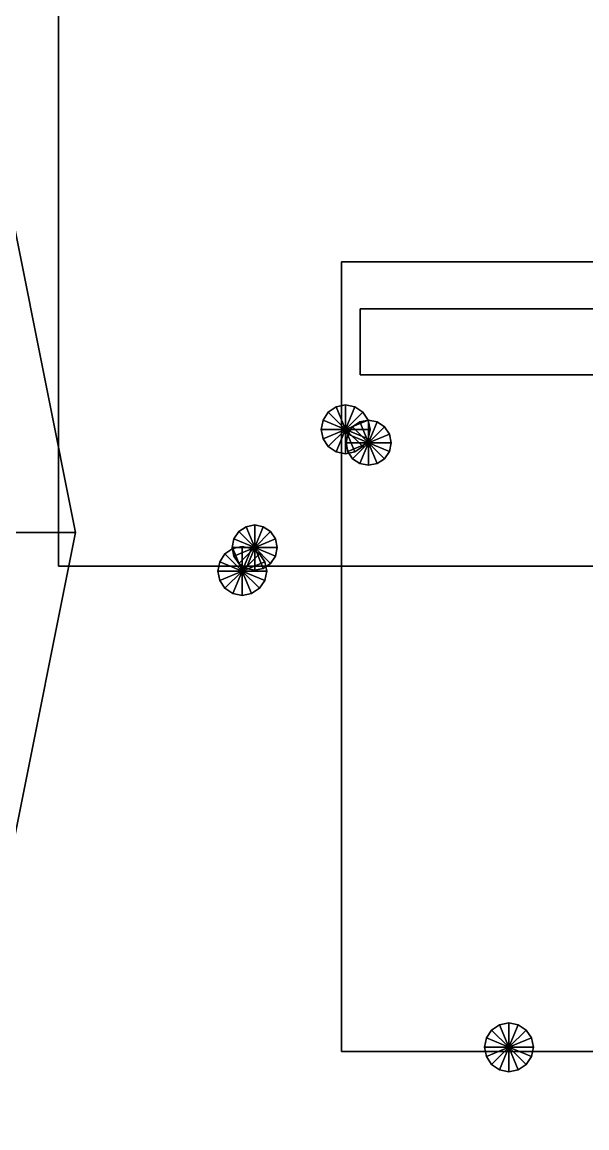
# Model space of a CAD drawing. Header units: millimetres. Extents: x -8000 to 18500, y -500 to 32500.
# Drawn here: x 5592 to 5892, y 2783 to 3371 of the extents above; entities that cross this region are included whole.
import ezdxf

# ---------------------------------------------------------------- set-up
doc = ezdxf.new("R2010")
doc.units = ezdxf.units.MM
for name, color, linetype in [('3D-FINISH', 7, 'Continuous'), ('3D-FURNITURE', 7, 'Continuous'), ('3D-ROOF', 7, 'Continuous'), ('3D-SLABS', 7, 'Continuous')]:
    doc.layers.add(name, color=color, linetype=linetype)

msp = doc.modelspace()

# ---------------------------------------------------------------- linework, layer by layer
at = {"layer": '3D-FINISH', "color": 7}
for points in [[(200, 200, 590), (200, 9800, 590), (9800, 9800, 590), (9800, 200, 590)], [(200, 200, 600), (9800, 200, 600), (9800, 9800, 600), (200, 9800, 600)], [(200, 200, 3990), (200, 9800, 3990), (9800, 9800, 3990), (9800, 200, 3990)], [(200, 200, 4000), (9800, 200, 4000), (9800, 9800, 4000), (200, 9800, 4000)]]:
    msp.add_3dface(points, dxfattribs=at)
at = {"layer": '3D-FURNITURE', "color": 7}
for points in [[(5610.97, 3082.09, 1010), (5610.97, 3502.09, 1010), (6030.97, 3502.09, 1010), (6030.97, 3082.09, 1010)], [(5610.97, 3082.09, 1010), (5610.97, 3082.09, 1050), (5610.97, 3502.09, 1050), (5610.97, 3502.09, 1010)], [(5610.97, 3082.09, 1050), (6030.97, 3082.09, 1050), (6030.97, 3502.09, 1050), (5610.97, 3502.09, 1050)], [(5200, 3100, 1330), (5620, 3100, 1330), (5588.03, 3260.73, 1330), (5200, 3100, 1330)], [(5200, 3100, 1298), (5588.03, 3260.73, 1298), (5620, 3100, 1298), (5200, 3100, 1298)], [(5620, 3100, 1298), (5588.03, 3260.73, 1298), (5588.03, 3260.73, 1330), (5620, 3100, 1330)], [(5761.58, 2823.9, 1010), (5761.58, 3243.9, 1010), (6181.58, 3243.9, 1010), (6181.58, 2823.9, 1010)], [(5761.58, 3243.9, 1010), (5761.58, 3243.9, 1050), (6181.58, 3243.9, 1050), (6181.58, 3243.9, 1010)], [(5761.58, 2823.9, 1010), (5761.58, 2823.9, 1050), (5761.58, 3243.9, 1050), (5761.58, 3243.9, 1010)], [(5761.58, 2823.9, 1050), (6181.58, 2823.9, 1050), (6181.58, 3243.9, 1050), (5761.58, 3243.9, 1050)], [(5771.58, 3183.9, 1300), (5771.58, 3218.9, 1300), (6171.58, 3218.9, 1300), (6171.58, 3183.9, 1300)], [(5771.58, 3218.9, 1300), (5771.58, 3218.9, 1390), (6171.58, 3218.9, 1390), (6171.58, 3218.9, 1300)], [(5771.58, 3183.9, 1300), (5771.58, 3183.9, 1390), (5771.58, 3218.9, 1390), (5771.58, 3218.9, 1300)], [(5771.58, 3183.9, 1390), (6171.58, 3183.9, 1390), (6171.58, 3218.9, 1390), (5771.58, 3218.9, 1390)], [(5771.58, 3183.9, 1300), (6171.58, 3183.9, 1300), (6171.58, 3183.9, 1390), (5771.58, 3183.9, 1390)], [(5758.81, 3166.82, 600), (5754.59, 3164, 600), (5754.59, 3164, 1030), (5758.81, 3166.82, 1030)], [(5763.78, 3154.81, 1030), (5758.81, 3166.82, 1030), (5754.59, 3164, 1030), (5763.78, 3154.81, 1030)], [(5763.78, 3154.81, 600), (5754.59, 3164, 600), (5758.81, 3166.82, 600), (5763.78, 3154.81, 600)], [(5763.78, 3167.81, 600), (5758.81, 3166.82, 600), (5758.81, 3166.82, 1030), (5763.78, 3167.81, 1030)], [(5763.78, 3154.81, 1030), (5763.78, 3167.81, 1030), (5758.81, 3166.82, 1030), (5763.78, 3154.81, 1030)], [(5763.78, 3154.81, 600), (5758.81, 3166.82, 600), (5763.78, 3167.81, 600), (5763.78, 3154.81, 600)], [(5768.76, 3166.82, 600), (5763.78, 3167.81, 600), (5763.78, 3167.81, 1030), (5768.76, 3166.82, 1030)], [(5763.78, 3154.81, 1030), (5768.76, 3166.82, 1030), (5763.78, 3167.81, 1030), (5763.78, 3154.81, 1030)], [(5763.78, 3154.81, 600), (5763.78, 3167.81, 600), (5768.76, 3166.82, 600), (5763.78, 3154.81, 600)], [(5763.78, 3154.81, 1030), (5772.98, 3164, 1030), (5768.76, 3166.82, 1030), (5763.78, 3154.81, 1030)], [(5763.78, 3154.81, 600), (5768.76, 3166.82, 600), (5772.98, 3164, 600), (5763.78, 3154.81, 600)], [(5772.98, 3164, 600), (5768.76, 3166.82, 600), (5768.76, 3166.82, 1030), (5772.98, 3164, 1030)], [(5751.77, 3159.79, 600), (5750.78, 3154.81, 600), (5750.78, 3154.81, 1030), (5751.77, 3159.79, 1030)], [(5763.78, 3154.81, 1030), (5751.77, 3159.79, 1030), (5750.78, 3154.81, 1030), (5763.78, 3154.81, 1030)], [(5763.78, 3154.81, 600), (5750.78, 3154.81, 600), (5751.77, 3159.79, 600), (5763.78, 3154.81, 600)], [(5754.59, 3164, 600), (5751.77, 3159.79, 600), (5751.77, 3159.79, 1030), (5754.59, 3164, 1030)], [(5763.78, 3154.81, 1030), (5754.59, 3164, 1030), (5751.77, 3159.79, 1030), (5763.78, 3154.81, 1030)], [(5763.78, 3154.81, 600), (5751.77, 3159.79, 600), (5754.59, 3164, 600), (5763.78, 3154.81, 600)], [(5763.78, 3154.81, 1030), (5775.79, 3159.79, 1030), (5772.98, 3164, 1030), (5763.78, 3154.81, 1030)], [(5763.78, 3154.81, 600), (5772.98, 3164, 600), (5775.79, 3159.79, 600), (5763.78, 3154.81, 600)], [(5763.78, 3154.81, 1030), (5776.78, 3154.81, 1030), (5775.79, 3159.79, 1030), (5763.78, 3154.81, 1030)], [(5763.78, 3154.81, 600), (5775.79, 3159.79, 600), (5776.78, 3154.81, 600), (5763.78, 3154.81, 600)], [(5771.41, 3158.79, 1030), (5767.52, 3156.18, 1030), (5767.52, 3156.18, 1380), (5771.41, 3158.79, 1380)], [(5776.01, 3147.7, 1380), (5771.41, 3158.79, 1380), (5767.52, 3156.18, 1380), (5776.01, 3147.7, 1380)], [(5776.01, 3147.7, 1030), (5767.52, 3156.18, 1030), (5771.41, 3158.79, 1030), (5776.01, 3147.7, 1030)], [(5776.01, 3159.7, 1030), (5771.41, 3158.79, 1030), (5771.41, 3158.79, 1380), (5776.01, 3159.7, 1380)], [(5776.01, 3147.7, 1380), (5776.01, 3159.7, 1380), (5771.41, 3158.79, 1380), (5776.01, 3147.7, 1380)], [(5776.01, 3147.7, 1030), (5771.41, 3158.79, 1030), (5776.01, 3159.7, 1030), (5776.01, 3147.7, 1030)], [(5775.79, 3159.79, 600), (5772.98, 3164, 600), (5772.98, 3164, 1030), (5775.79, 3159.79, 1030)], [(5776.78, 3154.81, 600), (5775.79, 3159.79, 600), (5775.79, 3159.79, 1030), (5776.78, 3154.81, 1030)], [(5780.6, 3158.79, 1030), (5776.01, 3159.7, 1030), (5776.01, 3159.7, 1380), (5780.6, 3158.79, 1380)], [(5776.01, 3147.7, 1380), (5780.6, 3158.79, 1380), (5776.01, 3159.7, 1380), (5776.01, 3147.7, 1380)], [(5776.01, 3147.7, 1030), (5776.01, 3159.7, 1030), (5780.6, 3158.79, 1030), (5776.01, 3147.7, 1030)], [(5776.01, 3147.7, 1380), (5784.49, 3156.18, 1380), (5780.6, 3158.79, 1380), (5776.01, 3147.7, 1380)], [(5776.01, 3147.7, 1030), (5780.6, 3158.79, 1030), (5784.49, 3156.18, 1030), (5776.01, 3147.7, 1030)], [(5784.49, 3156.18, 1030), (5780.6, 3158.79, 1030), (5780.6, 3158.79, 1380), (5784.49, 3156.18, 1380)], [(5750.78, 3154.81, 600), (5751.77, 3149.84, 600), (5751.77, 3149.84, 1030), (5750.78, 3154.81, 1030)], [(5763.78, 3154.81, 1030), (5750.78, 3154.81, 1030), (5751.77, 3149.84, 1030), (5763.78, 3154.81, 1030)], [(5763.78, 3154.81, 600), (5751.77, 3149.84, 600), (5750.78, 3154.81, 600), (5763.78, 3154.81, 600)], [(5763.78, 3154.81, 1030), (5751.77, 3149.84, 1030), (5754.59, 3145.62, 1030), (5763.78, 3154.81, 1030)], [(5763.78, 3154.81, 600), (5754.59, 3145.62, 600), (5751.77, 3149.84, 600), (5763.78, 3154.81, 600)], [(5763.78, 3154.81, 1030), (5754.59, 3145.62, 1030), (5758.81, 3142.8, 1030), (5763.78, 3154.81, 1030)], [(5763.78, 3154.81, 600), (5758.81, 3142.8, 600), (5754.59, 3145.62, 600), (5763.78, 3154.81, 600)], [(5763.78, 3154.81, 1030), (5758.81, 3142.8, 1030), (5763.78, 3141.81, 1030), (5763.78, 3154.81, 1030)], [(5763.78, 3154.81, 600), (5763.78, 3141.81, 600), (5758.81, 3142.8, 600), (5763.78, 3154.81, 600)], [(5763.78, 3154.81, 1030), (5763.78, 3141.81, 1030), (5768.76, 3142.8, 1030), (5763.78, 3154.81, 1030)], [(5763.78, 3154.81, 600), (5768.76, 3142.8, 600), (5763.78, 3141.81, 600), (5763.78, 3154.81, 600)], [(5763.78, 3154.81, 1030), (5768.76, 3142.8, 1030), (5772.98, 3145.62, 1030), (5763.78, 3154.81, 1030)], [(5763.78, 3154.81, 600), (5772.98, 3145.62, 600), (5768.76, 3142.8, 600), (5763.78, 3154.81, 600)], [(5763.78, 3154.81, 1030), (5772.98, 3145.62, 1030), (5775.79, 3149.84, 1030), (5763.78, 3154.81, 1030)], [(5763.78, 3154.81, 600), (5775.79, 3149.84, 600), (5772.98, 3145.62, 600), (5763.78, 3154.81, 600)], [(5763.78, 3154.81, 1030), (5775.79, 3149.84, 1030), (5776.78, 3154.81, 1030), (5763.78, 3154.81, 1030)], [(5763.78, 3154.81, 600), (5776.78, 3154.81, 600), (5775.79, 3149.84, 600), (5763.78, 3154.81, 600)], [(5767.52, 3156.18, 1030), (5764.92, 3152.29, 1030), (5764.92, 3152.29, 1380), (5767.52, 3156.18, 1380)], [(5776.01, 3147.7, 1380), (5767.52, 3156.18, 1380), (5764.92, 3152.29, 1380), (5776.01, 3147.7, 1380)], [(5776.01, 3147.7, 1030), (5764.92, 3152.29, 1030), (5767.52, 3156.18, 1030), (5776.01, 3147.7, 1030)], [(5775.79, 3149.84, 600), (5776.78, 3154.81, 600), (5776.78, 3154.81, 1030), (5775.79, 3149.84, 1030)], [(5776.01, 3147.7, 1380), (5787.09, 3152.29, 1380), (5784.49, 3156.18, 1380), (5776.01, 3147.7, 1380)], [(5776.01, 3147.7, 1030), (5784.49, 3156.18, 1030), (5787.09, 3152.29, 1030), (5776.01, 3147.7, 1030)], [(5787.09, 3152.29, 1030), (5784.49, 3156.18, 1030), (5784.49, 3156.18, 1380), (5787.09, 3152.29, 1380)], [(5751.77, 3149.84, 600), (5754.59, 3145.62, 600), (5754.59, 3145.62, 1030), (5751.77, 3149.84, 1030)], [(5764.92, 3152.29, 1030), (5764.01, 3147.7, 1030), (5764.01, 3147.7, 1380), (5764.92, 3152.29, 1380)], [(5776.01, 3147.7, 1380), (5764.92, 3152.29, 1380), (5764.01, 3147.7, 1380), (5776.01, 3147.7, 1380)], [(5776.01, 3147.7, 1030), (5764.01, 3147.7, 1030), (5764.92, 3152.29, 1030), (5776.01, 3147.7, 1030)], [(5764.01, 3147.7, 1030), (5764.92, 3143.11, 1030), (5764.92, 3143.11, 1380), (5764.01, 3147.7, 1380)], [(5776.01, 3147.7, 1380), (5764.01, 3147.7, 1380), (5764.92, 3143.11, 1380), (5776.01, 3147.7, 1380)], [(5776.01, 3147.7, 1030), (5764.92, 3143.11, 1030), (5764.01, 3147.7, 1030), (5776.01, 3147.7, 1030)], [(5776.01, 3147.7, 1380), (5764.92, 3143.11, 1380), (5767.52, 3139.21, 1380), (5776.01, 3147.7, 1380)], [(5776.01, 3147.7, 1030), (5767.52, 3139.21, 1030), (5764.92, 3143.11, 1030), (5776.01, 3147.7, 1030)], [(5776.01, 3147.7, 1380), (5767.52, 3139.21, 1380), (5771.41, 3136.61, 1380), (5776.01, 3147.7, 1380)], [(5776.01, 3147.7, 1030), (5771.41, 3136.61, 1030), (5767.52, 3139.21, 1030), (5776.01, 3147.7, 1030)], [(5776.01, 3147.7, 1380), (5771.41, 3136.61, 1380), (5776.01, 3135.7, 1380), (5776.01, 3147.7, 1380)], [(5776.01, 3147.7, 1030), (5776.01, 3135.7, 1030), (5771.41, 3136.61, 1030), (5776.01, 3147.7, 1030)], [(5772.98, 3145.62, 600), (5775.79, 3149.84, 600), (5775.79, 3149.84, 1030), (5772.98, 3145.62, 1030)], [(5776.01, 3147.7, 1380), (5788.01, 3147.7, 1380), (5787.09, 3152.29, 1380), (5776.01, 3147.7, 1380)], [(5776.01, 3147.7, 1030), (5787.09, 3152.29, 1030), (5788.01, 3147.7, 1030), (5776.01, 3147.7, 1030)], [(5776.01, 3147.7, 1380), (5776.01, 3135.7, 1380), (5780.6, 3136.61, 1380), (5776.01, 3147.7, 1380)], [(5776.01, 3147.7, 1030), (5780.6, 3136.61, 1030), (5776.01, 3135.7, 1030), (5776.01, 3147.7, 1030)], [(5776.01, 3147.7, 1380), (5780.6, 3136.61, 1380), (5784.49, 3139.21, 1380), (5776.01, 3147.7, 1380)], [(5776.01, 3147.7, 1030), (5784.49, 3139.21, 1030), (5780.6, 3136.61, 1030), (5776.01, 3147.7, 1030)], [(5776.01, 3147.7, 1380), (5784.49, 3139.21, 1380), (5787.09, 3143.11, 1380), (5776.01, 3147.7, 1380)], [(5776.01, 3147.7, 1030), (5787.09, 3143.11, 1030), (5784.49, 3139.21, 1030), (5776.01, 3147.7, 1030)], [(5776.01, 3147.7, 1380), (5787.09, 3143.11, 1380), (5788.01, 3147.7, 1380), (5776.01, 3147.7, 1380)], [(5776.01, 3147.7, 1030), (5788.01, 3147.7, 1030), (5787.09, 3143.11, 1030), (5776.01, 3147.7, 1030)], [(5788.01, 3147.7, 1030), (5787.09, 3152.29, 1030), (5787.09, 3152.29, 1380), (5788.01, 3147.7, 1380)], [(5787.09, 3143.11, 1030), (5788.01, 3147.7, 1030), (5788.01, 3147.7, 1380), (5787.09, 3143.11, 1380)], [(5754.59, 3145.62, 600), (5758.81, 3142.8, 600), (5758.81, 3142.8, 1030), (5754.59, 3145.62, 1030)], [(5758.81, 3142.8, 600), (5763.78, 3141.81, 600), (5763.78, 3141.81, 1030), (5758.81, 3142.8, 1030)], [(5763.78, 3141.81, 600), (5768.76, 3142.8, 600), (5768.76, 3142.8, 1030), (5763.78, 3141.81, 1030)], [(5764.92, 3143.11, 1030), (5767.52, 3139.21, 1030), (5767.52, 3139.21, 1380), (5764.92, 3143.11, 1380)], [(5768.76, 3142.8, 600), (5772.98, 3145.62, 600), (5772.98, 3145.62, 1030), (5768.76, 3142.8, 1030)], [(5784.49, 3139.21, 1030), (5787.09, 3143.11, 1030), (5787.09, 3143.11, 1380), (5784.49, 3139.21, 1380)], [(5767.52, 3139.21, 1030), (5771.41, 3136.61, 1030), (5771.41, 3136.61, 1380), (5767.52, 3139.21, 1380)], [(5771.41, 3136.61, 1030), (5776.01, 3135.7, 1030), (5776.01, 3135.7, 1380), (5771.41, 3136.61, 1380)], [(5776.01, 3135.7, 1030), (5780.6, 3136.61, 1030), (5780.6, 3136.61, 1380), (5776.01, 3135.7, 1380)], [(5780.6, 3136.61, 1030), (5784.49, 3139.21, 1030), (5784.49, 3139.21, 1380), (5780.6, 3136.61, 1380)], [(5200, 3100, 1330), (5588.03, 2939.27, 1330), (5620, 3100, 1330), (5200, 3100, 1330)], [(5200, 3100, 1298), (5620, 3100, 1298), (5588.03, 2939.27, 1298), (5200, 3100, 1298)], [(5588.03, 2939.27, 1298), (5620, 3100, 1298), (5620, 3100, 1330), (5588.03, 2939.27, 1330)], [(5706.91, 3100.44, 1030), (5704.31, 3096.54, 1030), (5704.31, 3096.54, 1380), (5706.91, 3100.44, 1380)], [(5715.4, 3091.95, 1380), (5706.91, 3100.44, 1380), (5704.31, 3096.54, 1380), (5715.4, 3091.95, 1380)], [(5715.4, 3091.95, 1030), (5704.31, 3096.54, 1030), (5706.91, 3100.44, 1030), (5715.4, 3091.95, 1030)], [(5710.81, 3103.04, 1030), (5706.91, 3100.44, 1030), (5706.91, 3100.44, 1380), (5710.81, 3103.04, 1380)], [(5715.4, 3091.95, 1380), (5710.81, 3103.04, 1380), (5706.91, 3100.44, 1380), (5715.4, 3091.95, 1380)], [(5715.4, 3091.95, 1030), (5706.91, 3100.44, 1030), (5710.81, 3103.04, 1030), (5715.4, 3091.95, 1030)], [(5715.4, 3103.95, 1030), (5710.81, 3103.04, 1030), (5710.81, 3103.04, 1380), (5715.4, 3103.95, 1380)], [(5715.4, 3091.95, 1380), (5715.4, 3103.95, 1380), (5710.81, 3103.04, 1380), (5715.4, 3091.95, 1380)], [(5715.4, 3091.95, 1030), (5710.81, 3103.04, 1030), (5715.4, 3103.95, 1030), (5715.4, 3091.95, 1030)], [(5719.99, 3103.04, 1030), (5715.4, 3103.95, 1030), (5715.4, 3103.95, 1380), (5719.99, 3103.04, 1380)], [(5715.4, 3091.95, 1380), (5719.99, 3103.04, 1380), (5715.4, 3103.95, 1380), (5715.4, 3091.95, 1380)], [(5715.4, 3091.95, 1030), (5715.4, 3103.95, 1030), (5719.99, 3103.04, 1030), (5715.4, 3091.95, 1030)], [(5715.4, 3091.95, 1380), (5723.88, 3100.44, 1380), (5719.99, 3103.04, 1380), (5715.4, 3091.95, 1380)], [(5715.4, 3091.95, 1030), (5719.99, 3103.04, 1030), (5723.88, 3100.44, 1030), (5715.4, 3091.95, 1030)], [(5715.4, 3091.95, 1380), (5726.48, 3096.54, 1380), (5723.88, 3100.44, 1380), (5715.4, 3091.95, 1380)], [(5715.4, 3091.95, 1030), (5723.88, 3100.44, 1030), (5726.48, 3096.54, 1030), (5715.4, 3091.95, 1030)], [(5723.88, 3100.44, 1030), (5719.99, 3103.04, 1030), (5719.99, 3103.04, 1380), (5723.88, 3100.44, 1380)], [(5726.48, 3096.54, 1030), (5723.88, 3100.44, 1030), (5723.88, 3100.44, 1380), (5726.48, 3096.54, 1380)], [(5704.31, 3096.54, 1030), (5703.4, 3091.95, 1030), (5703.4, 3091.95, 1380), (5704.31, 3096.54, 1380)], [(5715.4, 3091.95, 1380), (5704.31, 3096.54, 1380), (5703.4, 3091.95, 1380), (5715.4, 3091.95, 1380)], [(5715.4, 3091.95, 1030), (5703.4, 3091.95, 1030), (5704.31, 3096.54, 1030), (5715.4, 3091.95, 1030)], [(5715.4, 3091.95, 1380), (5727.4, 3091.95, 1380), (5726.48, 3096.54, 1380), (5715.4, 3091.95, 1380)], [(5715.4, 3091.95, 1030), (5726.48, 3096.54, 1030), (5727.4, 3091.95, 1030), (5715.4, 3091.95, 1030)], [(5727.4, 3091.95, 1030), (5726.48, 3096.54, 1030), (5726.48, 3096.54, 1380), (5727.4, 3091.95, 1380)], [(5699.61, 3088.63, 600), (5696.79, 3084.42, 600), (5696.79, 3084.42, 1030), (5699.61, 3088.63, 1030)], [(5708.8, 3079.44, 1030), (5699.61, 3088.63, 1030), (5696.79, 3084.42, 1030), (5708.8, 3079.44, 1030)], [(5708.8, 3079.44, 600), (5696.79, 3084.42, 600), (5699.61, 3088.63, 600), (5708.8, 3079.44, 600)], [(5703.83, 3091.45, 600), (5699.61, 3088.63, 600), (5699.61, 3088.63, 1030), (5703.83, 3091.45, 1030)], [(5708.8, 3079.44, 1030), (5703.83, 3091.45, 1030), (5699.61, 3088.63, 1030), (5708.8, 3079.44, 1030)], [(5708.8, 3079.44, 600), (5699.61, 3088.63, 600), (5703.83, 3091.45, 600), (5708.8, 3079.44, 600)], [(5703.4, 3091.95, 1030), (5704.31, 3087.36, 1030), (5704.31, 3087.36, 1380), (5703.4, 3091.95, 1380)], [(5715.4, 3091.95, 1380), (5703.4, 3091.95, 1380), (5704.31, 3087.36, 1380), (5715.4, 3091.95, 1380)], [(5715.4, 3091.95, 1030), (5704.31, 3087.36, 1030), (5703.4, 3091.95, 1030), (5715.4, 3091.95, 1030)], [(5708.8, 3092.44, 600), (5703.83, 3091.45, 600), (5703.83, 3091.45, 1030), (5708.8, 3092.44, 1030)], [(5708.8, 3079.44, 1030), (5708.8, 3092.44, 1030), (5703.83, 3091.45, 1030), (5708.8, 3079.44, 1030)], [(5708.8, 3079.44, 600), (5703.83, 3091.45, 600), (5708.8, 3092.44, 600), (5708.8, 3079.44, 600)], [(5715.4, 3091.95, 1380), (5704.31, 3087.36, 1380), (5706.91, 3083.47, 1380), (5715.4, 3091.95, 1380)], [(5715.4, 3091.95, 1030), (5706.91, 3083.47, 1030), (5704.31, 3087.36, 1030), (5715.4, 3091.95, 1030)], [(5715.4, 3091.95, 1380), (5706.91, 3083.47, 1380), (5710.81, 3080.86, 1380), (5715.4, 3091.95, 1380)], [(5715.4, 3091.95, 1030), (5710.81, 3080.86, 1030), (5706.91, 3083.47, 1030), (5715.4, 3091.95, 1030)], [(5713.77, 3091.45, 600), (5708.8, 3092.44, 600), (5708.8, 3092.44, 1030), (5713.77, 3091.45, 1030)], [(5708.8, 3079.44, 1030), (5713.77, 3091.45, 1030), (5708.8, 3092.44, 1030), (5708.8, 3079.44, 1030)], [(5708.8, 3079.44, 600), (5708.8, 3092.44, 600), (5713.77, 3091.45, 600), (5708.8, 3079.44, 600)], [(5708.8, 3079.44, 1030), (5717.99, 3088.63, 1030), (5713.77, 3091.45, 1030), (5708.8, 3079.44, 1030)], [(5708.8, 3079.44, 600), (5713.77, 3091.45, 600), (5717.99, 3088.63, 600), (5708.8, 3079.44, 600)], [(5708.8, 3079.44, 1030), (5720.81, 3084.42, 1030), (5717.99, 3088.63, 1030), (5708.8, 3079.44, 1030)], [(5708.8, 3079.44, 600), (5717.99, 3088.63, 600), (5720.81, 3084.42, 600), (5708.8, 3079.44, 600)], [(5715.4, 3091.95, 1380), (5710.81, 3080.86, 1380), (5715.4, 3079.95, 1380), (5715.4, 3091.95, 1380)], [(5715.4, 3091.95, 1030), (5715.4, 3079.95, 1030), (5710.81, 3080.86, 1030), (5715.4, 3091.95, 1030)], [(5717.99, 3088.63, 600), (5713.77, 3091.45, 600), (5713.77, 3091.45, 1030), (5717.99, 3088.63, 1030)], [(5715.4, 3091.95, 1380), (5715.4, 3079.95, 1380), (5719.99, 3080.86, 1380), (5715.4, 3091.95, 1380)], [(5715.4, 3091.95, 1030), (5719.99, 3080.86, 1030), (5715.4, 3079.95, 1030), (5715.4, 3091.95, 1030)], [(5715.4, 3091.95, 1380), (5719.99, 3080.86, 1380), (5723.88, 3083.47, 1380), (5715.4, 3091.95, 1380)], [(5715.4, 3091.95, 1030), (5723.88, 3083.47, 1030), (5719.99, 3080.86, 1030), (5715.4, 3091.95, 1030)], [(5715.4, 3091.95, 1380), (5723.88, 3083.47, 1380), (5726.48, 3087.36, 1380), (5715.4, 3091.95, 1380)], [(5715.4, 3091.95, 1030), (5726.48, 3087.36, 1030), (5723.88, 3083.47, 1030), (5715.4, 3091.95, 1030)], [(5715.4, 3091.95, 1380), (5726.48, 3087.36, 1380), (5727.4, 3091.95, 1380), (5715.4, 3091.95, 1380)], [(5715.4, 3091.95, 1030), (5727.4, 3091.95, 1030), (5726.48, 3087.36, 1030), (5715.4, 3091.95, 1030)], [(5720.81, 3084.42, 600), (5717.99, 3088.63, 600), (5717.99, 3088.63, 1030), (5720.81, 3084.42, 1030)], [(5726.48, 3087.36, 1030), (5727.4, 3091.95, 1030), (5727.4, 3091.95, 1380), (5726.48, 3087.36, 1380)], [(5696.79, 3084.42, 600), (5695.8, 3079.44, 600), (5695.8, 3079.44, 1030), (5696.79, 3084.42, 1030)], [(5708.8, 3079.44, 1030), (5696.79, 3084.42, 1030), (5695.8, 3079.44, 1030), (5708.8, 3079.44, 1030)], [(5708.8, 3079.44, 600), (5695.8, 3079.44, 600), (5696.79, 3084.42, 600), (5708.8, 3079.44, 600)], [(5704.31, 3087.36, 1030), (5706.91, 3083.47, 1030), (5706.91, 3083.47, 1380), (5704.31, 3087.36, 1380)], [(5706.91, 3083.47, 1030), (5710.81, 3080.86, 1030), (5710.81, 3080.86, 1380), (5706.91, 3083.47, 1380)], [(5708.8, 3079.44, 1030), (5721.8, 3079.44, 1030), (5720.81, 3084.42, 1030), (5708.8, 3079.44, 1030)], [(5708.8, 3079.44, 600), (5720.81, 3084.42, 600), (5721.8, 3079.44, 600), (5708.8, 3079.44, 600)], [(5719.99, 3080.86, 1030), (5723.88, 3083.47, 1030), (5723.88, 3083.47, 1380), (5719.99, 3080.86, 1380)], [(5721.8, 3079.44, 600), (5720.81, 3084.42, 600), (5720.81, 3084.42, 1030), (5721.8, 3079.44, 1030)], [(5723.88, 3083.47, 1030), (5726.48, 3087.36, 1030), (5726.48, 3087.36, 1380), (5723.88, 3083.47, 1380)], [(5610.97, 3082.09, 1010), (6030.97, 3082.09, 1010), (6030.97, 3082.09, 1050), (5610.97, 3082.09, 1050)], [(5695.8, 3079.44, 600), (5696.79, 3074.47, 600), (5696.79, 3074.47, 1030), (5695.8, 3079.44, 1030)], [(5708.8, 3079.44, 1030), (5695.8, 3079.44, 1030), (5696.79, 3074.47, 1030), (5708.8, 3079.44, 1030)], [(5708.8, 3079.44, 600), (5696.79, 3074.47, 600), (5695.8, 3079.44, 600), (5708.8, 3079.44, 600)], [(5708.8, 3079.44, 1030), (5696.79, 3074.47, 1030), (5699.61, 3070.25, 1030), (5708.8, 3079.44, 1030)], [(5708.8, 3079.44, 600), (5699.61, 3070.25, 600), (5696.79, 3074.47, 600), (5708.8, 3079.44, 600)], [(5708.8, 3079.44, 1030), (5699.61, 3070.25, 1030), (5703.83, 3067.43, 1030), (5708.8, 3079.44, 1030)], [(5708.8, 3079.44, 600), (5703.83, 3067.43, 600), (5699.61, 3070.25, 600), (5708.8, 3079.44, 600)], [(5708.8, 3079.44, 1030), (5703.83, 3067.43, 1030), (5708.8, 3066.44, 1030), (5708.8, 3079.44, 1030)], [(5708.8, 3079.44, 600), (5708.8, 3066.44, 600), (5703.83, 3067.43, 600), (5708.8, 3079.44, 600)], [(5708.8, 3079.44, 1030), (5708.8, 3066.44, 1030), (5713.77, 3067.43, 1030), (5708.8, 3079.44, 1030)], [(5708.8, 3079.44, 600), (5713.77, 3067.43, 600), (5708.8, 3066.44, 600), (5708.8, 3079.44, 600)], [(5708.8, 3079.44, 1030), (5713.77, 3067.43, 1030), (5717.99, 3070.25, 1030), (5708.8, 3079.44, 1030)], [(5708.8, 3079.44, 600), (5717.99, 3070.25, 600), (5713.77, 3067.43, 600), (5708.8, 3079.44, 600)], [(5708.8, 3079.44, 1030), (5717.99, 3070.25, 1030), (5720.81, 3074.47, 1030), (5708.8, 3079.44, 1030)], [(5708.8, 3079.44, 600), (5720.81, 3074.47, 600), (5717.99, 3070.25, 600), (5708.8, 3079.44, 600)], [(5708.8, 3079.44, 1030), (5720.81, 3074.47, 1030), (5721.8, 3079.44, 1030), (5708.8, 3079.44, 1030)], [(5708.8, 3079.44, 600), (5721.8, 3079.44, 600), (5720.81, 3074.47, 600), (5708.8, 3079.44, 600)], [(5710.81, 3080.86, 1030), (5715.4, 3079.95, 1030), (5715.4, 3079.95, 1380), (5710.81, 3080.86, 1380)], [(5715.4, 3079.95, 1030), (5719.99, 3080.86, 1030), (5719.99, 3080.86, 1380), (5715.4, 3079.95, 1380)], [(5720.81, 3074.47, 600), (5721.8, 3079.44, 600), (5721.8, 3079.44, 1030), (5720.81, 3074.47, 1030)], [(5696.79, 3074.47, 600), (5699.61, 3070.25, 600), (5699.61, 3070.25, 1030), (5696.79, 3074.47, 1030)], [(5717.99, 3070.25, 600), (5720.81, 3074.47, 600), (5720.81, 3074.47, 1030), (5717.99, 3070.25, 1030)], [(5699.61, 3070.25, 600), (5703.83, 3067.43, 600), (5703.83, 3067.43, 1030), (5699.61, 3070.25, 1030)], [(5703.83, 3067.43, 600), (5708.8, 3066.44, 600), (5708.8, 3066.44, 1030), (5703.83, 3067.43, 1030)], [(5708.8, 3066.44, 600), (5713.77, 3067.43, 600), (5713.77, 3067.43, 1030), (5708.8, 3066.44, 1030)], [(5713.77, 3067.43, 600), (5717.99, 3070.25, 600), (5717.99, 3070.25, 1030), (5713.77, 3067.43, 1030)], [(5841.48, 2835.29, 600), (5838.66, 2831.08, 600), (5838.66, 2831.08, 1030), (5841.48, 2835.29, 1030)], [(5850.67, 2826.1, 1030), (5841.48, 2835.29, 1030), (5838.66, 2831.08, 1030), (5850.67, 2826.1, 1030)], [(5850.67, 2826.1, 600), (5838.66, 2831.08, 600), (5841.48, 2835.29, 600), (5850.67, 2826.1, 600)], [(5845.69, 2838.11, 600), (5841.48, 2835.29, 600), (5841.48, 2835.29, 1030), (5845.69, 2838.11, 1030)], [(5850.67, 2826.1, 1030), (5845.69, 2838.11, 1030), (5841.48, 2835.29, 1030), (5850.67, 2826.1, 1030)], [(5850.67, 2826.1, 600), (5841.48, 2835.29, 600), (5845.69, 2838.11, 600), (5850.67, 2826.1, 600)], [(5850.67, 2839.1, 600), (5845.69, 2838.11, 600), (5845.69, 2838.11, 1030), (5850.67, 2839.1, 1030)], [(5850.67, 2826.1, 1030), (5850.67, 2839.1, 1030), (5845.69, 2838.11, 1030), (5850.67, 2826.1, 1030)], [(5850.67, 2826.1, 600), (5845.69, 2838.11, 600), (5850.67, 2839.1, 600), (5850.67, 2826.1, 600)], [(5855.64, 2838.11, 600), (5850.67, 2839.1, 600), (5850.67, 2839.1, 1030), (5855.64, 2838.11, 1030)], [(5850.67, 2826.1, 1030), (5855.64, 2838.11, 1030), (5850.67, 2839.1, 1030), (5850.67, 2826.1, 1030)], [(5850.67, 2826.1, 600), (5850.67, 2839.1, 600), (5855.64, 2838.11, 600), (5850.67, 2826.1, 600)], [(5850.67, 2826.1, 1030), (5859.86, 2835.29, 1030), (5855.64, 2838.11, 1030), (5850.67, 2826.1, 1030)], [(5850.67, 2826.1, 600), (5855.64, 2838.11, 600), (5859.86, 2835.29, 600), (5850.67, 2826.1, 600)], [(5850.67, 2826.1, 1030), (5862.68, 2831.08, 1030), (5859.86, 2835.29, 1030), (5850.67, 2826.1, 1030)], [(5850.67, 2826.1, 600), (5859.86, 2835.29, 600), (5862.68, 2831.08, 600), (5850.67, 2826.1, 600)], [(5859.86, 2835.29, 600), (5855.64, 2838.11, 600), (5855.64, 2838.11, 1030), (5859.86, 2835.29, 1030)], [(5862.68, 2831.08, 600), (5859.86, 2835.29, 600), (5859.86, 2835.29, 1030), (5862.68, 2831.08, 1030)], [(5838.66, 2831.08, 600), (5837.67, 2826.1, 600), (5837.67, 2826.1, 1030), (5838.66, 2831.08, 1030)], [(5850.67, 2826.1, 1030), (5838.66, 2831.08, 1030), (5837.67, 2826.1, 1030), (5850.67, 2826.1, 1030)], [(5850.67, 2826.1, 600), (5837.67, 2826.1, 600), (5838.66, 2831.08, 600), (5850.67, 2826.1, 600)], [(5850.67, 2826.1, 1030), (5863.67, 2826.1, 1030), (5862.68, 2831.08, 1030), (5850.67, 2826.1, 1030)], [(5850.67, 2826.1, 600), (5862.68, 2831.08, 600), (5863.67, 2826.1, 600), (5850.67, 2826.1, 600)], [(5863.67, 2826.1, 600), (5862.68, 2831.08, 600), (5862.68, 2831.08, 1030), (5863.67, 2826.1, 1030)], [(5761.58, 2823.9, 1010), (6181.58, 2823.9, 1010), (6181.58, 2823.9, 1050), (5761.58, 2823.9, 1050)], [(5837.67, 2826.1, 600), (5838.66, 2821.13, 600), (5838.66, 2821.13, 1030), (5837.67, 2826.1, 1030)], [(5850.67, 2826.1, 1030), (5837.67, 2826.1, 1030), (5838.66, 2821.13, 1030), (5850.67, 2826.1, 1030)], [(5850.67, 2826.1, 600), (5838.66, 2821.13, 600), (5837.67, 2826.1, 600), (5850.67, 2826.1, 600)], [(5850.67, 2826.1, 1030), (5838.66, 2821.13, 1030), (5841.48, 2816.91, 1030), (5850.67, 2826.1, 1030)], [(5850.67, 2826.1, 600), (5841.48, 2816.91, 600), (5838.66, 2821.13, 600), (5850.67, 2826.1, 600)], [(5850.67, 2826.1, 1030), (5841.48, 2816.91, 1030), (5845.69, 2814.09, 1030), (5850.67, 2826.1, 1030)], [(5850.67, 2826.1, 600), (5845.69, 2814.09, 600), (5841.48, 2816.91, 600), (5850.67, 2826.1, 600)], [(5850.67, 2826.1, 1030), (5845.69, 2814.09, 1030), (5850.67, 2813.1, 1030), (5850.67, 2826.1, 1030)], [(5850.67, 2826.1, 600), (5850.67, 2813.1, 600), (5845.69, 2814.09, 600), (5850.67, 2826.1, 600)], [(5850.67, 2826.1, 1030), (5850.67, 2813.1, 1030), (5855.64, 2814.09, 1030), (5850.67, 2826.1, 1030)], [(5850.67, 2826.1, 600), (5855.64, 2814.09, 600), (5850.67, 2813.1, 600), (5850.67, 2826.1, 600)], [(5850.67, 2826.1, 1030), (5855.64, 2814.09, 1030), (5859.86, 2816.91, 1030), (5850.67, 2826.1, 1030)], [(5850.67, 2826.1, 600), (5859.86, 2816.91, 600), (5855.64, 2814.09, 600), (5850.67, 2826.1, 600)], [(5850.67, 2826.1, 1030), (5859.86, 2816.91, 1030), (5862.68, 2821.13, 1030), (5850.67, 2826.1, 1030)], [(5850.67, 2826.1, 600), (5862.68, 2821.13, 600), (5859.86, 2816.91, 600), (5850.67, 2826.1, 600)], [(5850.67, 2826.1, 1030), (5862.68, 2821.13, 1030), (5863.67, 2826.1, 1030), (5850.67, 2826.1, 1030)], [(5850.67, 2826.1, 600), (5863.67, 2826.1, 600), (5862.68, 2821.13, 600), (5850.67, 2826.1, 600)], [(5862.68, 2821.13, 600), (5863.67, 2826.1, 600), (5863.67, 2826.1, 1030), (5862.68, 2821.13, 1030)], [(5838.66, 2821.13, 600), (5841.48, 2816.91, 600), (5841.48, 2816.91, 1030), (5838.66, 2821.13, 1030)], [(5859.86, 2816.91, 600), (5862.68, 2821.13, 600), (5862.68, 2821.13, 1030), (5859.86, 2816.91, 1030)], [(5841.48, 2816.91, 600), (5845.69, 2814.09, 600), (5845.69, 2814.09, 1030), (5841.48, 2816.91, 1030)], [(5845.69, 2814.09, 600), (5850.67, 2813.1, 600), (5850.67, 2813.1, 1030), (5845.69, 2814.09, 1030)], [(5850.67, 2813.1, 600), (5855.64, 2814.09, 600), (5855.64, 2814.09, 1030), (5850.67, 2813.1, 1030)], [(5855.64, 2814.09, 600), (5859.86, 2816.91, 600), (5859.86, 2816.91, 1030), (5855.64, 2814.09, 1030)]]:
    msp.add_3dface(points, dxfattribs=at)
at = {"layer": '3D-ROOF', "color": 7}
for points in [[(0, 0, 7000), (0, 10000, 7000), (10000, 10000, 7000), (10000, 0, 7000)], [(0, 0, 7200), (10000, 0, 7200), (10000, 10000, 7200), (0, 10000, 7200)]]:
    msp.add_3dface(points, dxfattribs=at)
at = {"layer": '3D-SLABS', "color": 7}
for points in [[(0, 0), (0, 10000), (10000, 10000), (10000, 0)], [(0, 0, 600), (10000, 0, 600), (10000, 10000, 600), (0, 10000, 600)], [(0, 0, 3800), (0, 4000, 3800), (10000, 4000, 3800), (10000, 0, 3800)], [(0, 0, 4000), (10000, 0, 4000), (10000, 4000, 4000), (0, 4000, 4000)]]:
    msp.add_3dface(points, dxfattribs=at)

doc.saveas('drawing.dxf')
